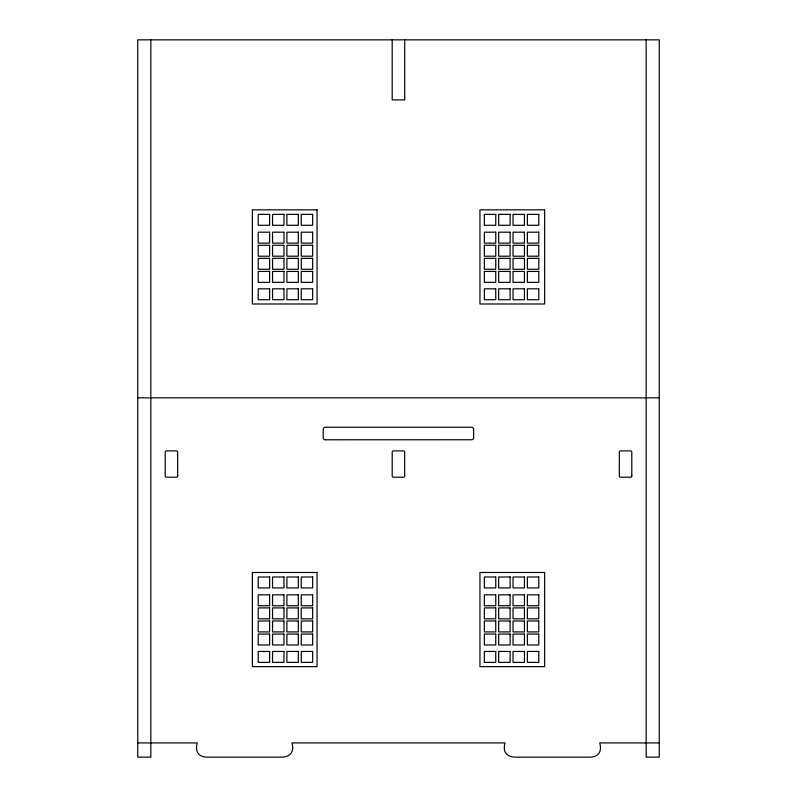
<?xml version="1.0" encoding="UTF-8"?>
<svg xmlns="http://www.w3.org/2000/svg" width="797" height="797" viewBox="0 0 797 797"><rect width="100%" height="100%" fill="white"/><g stroke="black" fill="none" stroke-linecap="round" stroke-linejoin="round"><path stroke-width="1.2" d="M137.751 397.833L659.249 397.833M325.435 439.785L471.844 439.745A2.212 2.212 0 0 0 473.667 437.683L473.667 429.483A2.212 2.212 0 0 0 471.675 427.232L325.276 427.232A2.212 2.212 0 0 0 323.223 429.463L323.223 437.623A2.212 2.212 0 0 0 325.435 439.785M137.751 742.924L197.267 742.924C194.448 753.035 199.818 757.638 209.053 757.15L279.757 757.15C288.922 757.628 294.88 753.145 291.961 742.924L505.039 742.924C502.12 753.145 508.078 757.628 517.243 757.15L587.947 757.15C597.182 757.638 602.552 753.035 599.733 742.924L659.249 742.924M646.168 39.85L646.168 757.13L659.249 757.15L659.249 39.85L137.751 39.85L137.751 757.13L150.832 757.15L150.832 39.85M404.697 39.85L404.697 99.914L392.194 99.914L392.194 39.85M177.701 475.102L177.701 475.909A1.325 1.325 0 0 1 176.366 477.204L166.533 477.204A1.325 1.325 0 0 1 165.198 475.939L165.208 452.048A1.325 1.325 0 0 1 166.394 450.893L176.466 450.893A1.325 1.325 0 0 1 177.681 452.019L177.701 475.102M404.697 475.301L404.697 475.939A1.325 1.325 0 0 1 403.362 477.204L393.529 477.204A1.325 1.325 0 0 1 392.194 475.909L392.214 452.019A1.325 1.325 0 0 1 393.419 450.893L403.501 450.893A1.325 1.325 0 0 1 404.687 452.048L404.697 475.301M631.802 475.301L631.802 475.939A1.325 1.325 0 0 1 630.467 477.204L620.634 477.204A1.325 1.325 0 0 1 619.299 475.909L619.319 452.019A1.325 1.325 0 0 1 620.534 450.893L630.606 450.893A1.325 1.325 0 0 1 631.792 452.048L631.802 475.301M317.057 209.85L252.35 209.85L252.35 303.986L317.057 303.986L317.057 209.85M544.65 209.85L479.943 209.85L479.943 303.986L544.65 303.986L544.65 209.85M269.625 214.363L258.208 214.363L258.208 225.282L269.625 225.282L269.625 214.363M283.971 214.363L272.554 214.363L272.554 225.282L283.971 225.282L283.971 214.363M298.317 214.363L286.9 214.363L286.9 225.282L298.317 225.282L298.317 214.363M312.653 214.363L301.246 214.363L301.246 225.282L312.653 225.282L312.653 214.363M495.754 214.363L484.347 214.363L484.347 225.282L495.754 225.282L495.754 214.363M510.1 214.363L498.683 214.363L498.683 225.282L510.1 225.282L510.1 214.363M524.446 214.363L513.029 214.363L513.029 225.282L524.446 225.282L524.446 214.363M538.792 214.363L527.375 214.363L527.375 225.282L538.792 225.282L538.792 214.363M269.625 232.196L258.208 232.196L258.208 243.115L269.625 243.115L269.625 232.196M283.971 232.196L272.554 232.196L272.554 243.115L283.971 243.115L283.971 232.196M298.317 232.196L286.9 232.196L286.9 243.115L298.317 243.115L298.317 232.196M312.653 232.196L301.246 232.196L301.246 243.115L312.653 243.115L312.653 232.196M495.754 232.196L484.347 232.196L484.347 243.115L495.754 243.115L495.754 232.196M510.1 232.196L498.683 232.196L498.683 243.115L510.1 243.115L510.1 232.196M524.446 232.196L513.029 232.196L513.029 243.115L524.446 243.115L524.446 232.196M538.792 232.196L527.375 232.196L527.375 243.115L538.792 243.115L538.792 232.196M269.625 245.277L258.208 245.277L258.208 256.196L269.625 256.196L269.625 245.277M283.971 245.277L272.554 245.277L272.554 256.196L283.971 256.196L283.971 245.277M298.317 245.277L286.9 245.277L286.9 256.196L298.317 256.196L298.317 245.277M312.653 245.277L301.246 245.277L301.246 256.196L312.653 256.196L312.653 245.277M495.754 245.277L484.347 245.277L484.347 256.196L495.754 256.196L495.754 245.277M510.1 245.277L498.683 245.277L498.683 256.196L510.1 256.196L510.1 245.277M524.446 245.277L513.029 245.277L513.029 256.196L524.446 256.196L524.446 245.277M538.792 245.277L527.375 245.277L527.375 256.196L538.792 256.196L538.792 245.277M269.625 258.348L258.208 258.348L258.208 269.266L269.625 269.266L269.625 258.348M283.971 258.348L272.554 258.348L272.554 269.266L283.971 269.266L283.971 258.348M298.317 258.348L286.9 258.348L286.9 269.266L298.317 269.266L298.317 258.348M312.653 258.348L301.246 258.348L301.246 269.266L312.653 269.266L312.653 258.348M495.754 258.348L484.347 258.348L484.347 269.266L495.754 269.266L495.754 258.348M510.1 258.348L498.683 258.348L498.683 269.266L510.1 269.266L510.1 258.348M524.446 258.348L513.029 258.348L513.029 269.266L524.446 269.266L524.446 258.348M538.792 258.348L527.375 258.348L527.375 269.266L538.792 269.266L538.792 258.348M269.625 271.428L258.208 271.428L258.208 282.347L269.625 282.347L269.625 271.428M283.971 271.428L272.554 271.428L272.554 282.347L283.971 282.347L283.971 271.428M298.317 271.428L286.9 271.428L286.9 282.347L298.317 282.347L298.317 271.428M312.653 271.428L301.246 271.428L301.246 282.347L312.653 282.347L312.653 271.428M495.754 271.428L484.347 271.428L484.347 282.347L495.754 282.347L495.754 271.428M510.1 271.428L498.683 271.428L498.683 282.347L510.1 282.347L510.1 271.428M524.446 271.428L513.029 271.428L513.029 282.347L524.446 282.347L524.446 271.428M538.792 271.428L527.375 271.428L527.375 282.347L538.792 282.347L538.792 271.428M269.625 288.813L258.208 288.813L258.208 299.732L269.625 299.732L269.625 288.813M283.971 288.813L272.554 288.813L272.554 299.732L283.971 299.732L283.971 288.813M298.317 288.813L286.9 288.813L286.9 299.732L298.317 299.732L298.317 288.813M312.653 288.813L301.246 288.813L301.246 299.732L312.653 299.732L312.653 288.813M495.754 288.813L484.347 288.813L484.347 299.732L495.754 299.732L495.754 288.813M510.1 288.813L498.683 288.813L498.683 299.732L510.1 299.732L510.1 288.813M524.446 288.813L513.029 288.813L513.029 299.732L524.446 299.732L524.446 288.813M538.792 288.813L527.375 288.813L527.375 299.732L538.792 299.732L538.792 288.813M317.057 572.495L252.35 572.495L252.35 666.631L317.057 666.631L317.057 572.495M544.65 572.495L479.943 572.495L479.943 666.631L544.65 666.631L544.65 572.495M269.625 576.998L258.208 576.998L258.208 587.927L269.625 587.927L269.625 576.998M283.971 576.998L272.554 576.998L272.554 587.927L283.971 587.927L283.971 576.998M298.317 576.998L286.9 576.998L286.9 587.927L298.317 587.927L298.317 576.998M312.653 576.998L301.246 576.998L301.246 587.927L312.653 587.927L312.653 576.998M495.754 576.998L484.347 576.998L484.347 587.927L495.754 587.927L495.754 576.998M510.1 576.998L498.683 576.998L498.683 587.927L510.1 587.927L510.1 576.998M524.446 576.998L513.029 576.998L513.029 587.927L524.446 587.927L524.446 576.998M538.792 576.998L527.375 576.998L527.375 587.927L538.792 587.927L538.792 576.998M269.625 594.841L258.208 594.841L258.208 605.76L269.625 605.76L269.625 594.841M283.971 594.841L272.554 594.841L272.554 605.76L283.971 605.76L283.971 594.841M298.317 594.841L286.9 594.841L286.9 605.76L298.317 605.76L298.317 594.841M312.653 594.841L301.246 594.841L301.246 605.76L312.653 605.76L312.653 594.841M495.754 594.841L484.347 594.841L484.347 605.76L495.754 605.76L495.754 594.841M510.1 594.841L498.683 594.841L498.683 605.76L510.1 605.76L510.1 594.841M524.446 594.841L513.029 594.841L513.029 605.76L524.446 605.76L524.446 594.841M538.792 594.841L527.375 594.841L527.375 605.76L538.792 605.76L538.792 594.841M269.625 607.912L258.208 607.912L258.208 618.831L269.625 618.831L269.625 607.912M283.971 607.912L272.554 607.912L272.554 618.831L283.971 618.831L283.971 607.912M298.317 607.912L286.9 607.912L286.9 618.831L298.317 618.831L298.317 607.912M312.653 607.912L301.246 607.912L301.246 618.831L312.653 618.831L312.653 607.912M495.754 607.912L484.347 607.912L484.347 618.831L495.754 618.831L495.754 607.912M510.1 607.912L498.683 607.912L498.683 618.831L510.1 618.831L510.1 607.912M524.446 607.912L513.029 607.912L513.029 618.831L524.446 618.831L524.446 607.912M538.792 607.912L527.375 607.912L527.375 618.831L538.792 618.831L538.792 607.912M269.625 620.993L258.208 620.993L258.208 631.911L269.625 631.911L269.625 620.993M283.971 620.993L272.554 620.993L272.554 631.911L283.971 631.911L283.971 620.993M298.317 620.993L286.9 620.993L286.9 631.911L298.317 631.911L298.317 620.993M312.653 620.993L301.246 620.993L301.246 631.911L312.653 631.911L312.653 620.993M495.754 620.993L484.347 620.993L484.347 631.911L495.754 631.911L495.754 620.993M510.1 620.993L498.683 620.993L498.683 631.911L510.1 631.911L510.1 620.993M524.446 620.993L513.029 620.993L513.029 631.911L524.446 631.911L524.446 620.993M538.792 620.993L527.375 620.993L527.375 631.911L538.792 631.911L538.792 620.993M269.625 634.063L258.208 634.063L258.208 644.982L269.625 644.982L269.625 634.063M283.971 634.063L272.554 634.063L272.554 644.982L283.971 644.982L283.971 634.063M298.317 634.063L286.9 634.063L286.9 644.982L298.317 644.982L298.317 634.063M312.653 634.063L301.246 634.063L301.246 644.982L312.653 644.982L312.653 634.063M495.754 634.063L484.347 634.063L484.347 644.982L495.754 644.982L495.754 634.063M510.1 634.063L498.683 634.063L498.683 644.982L510.1 644.982L510.1 634.063M524.446 634.063L513.029 634.063L513.029 644.982L524.446 644.982L524.446 634.063M538.792 634.063L527.375 634.063L527.375 644.982L538.792 644.982L538.792 634.063M269.625 651.448L258.208 651.448L258.208 662.367L269.625 662.367L269.625 651.448M283.971 651.448L272.554 651.448L272.554 662.367L283.971 662.367L283.971 651.448M298.317 651.448L286.9 651.448L286.9 662.367L298.317 662.367L298.317 651.448M312.653 651.448L301.246 651.448L301.246 662.367L312.653 662.367L312.653 651.448M495.754 651.448L484.347 651.448L484.347 662.367L495.754 662.367L495.754 651.448M510.1 651.448L498.683 651.448L498.683 662.367L510.1 662.367L510.1 651.448M524.446 651.448L513.029 651.448L513.029 662.367L524.446 662.367L524.446 651.448M538.792 651.448L527.375 651.448L527.375 662.367L538.792 662.367L538.792 651.448"/></g></svg>
